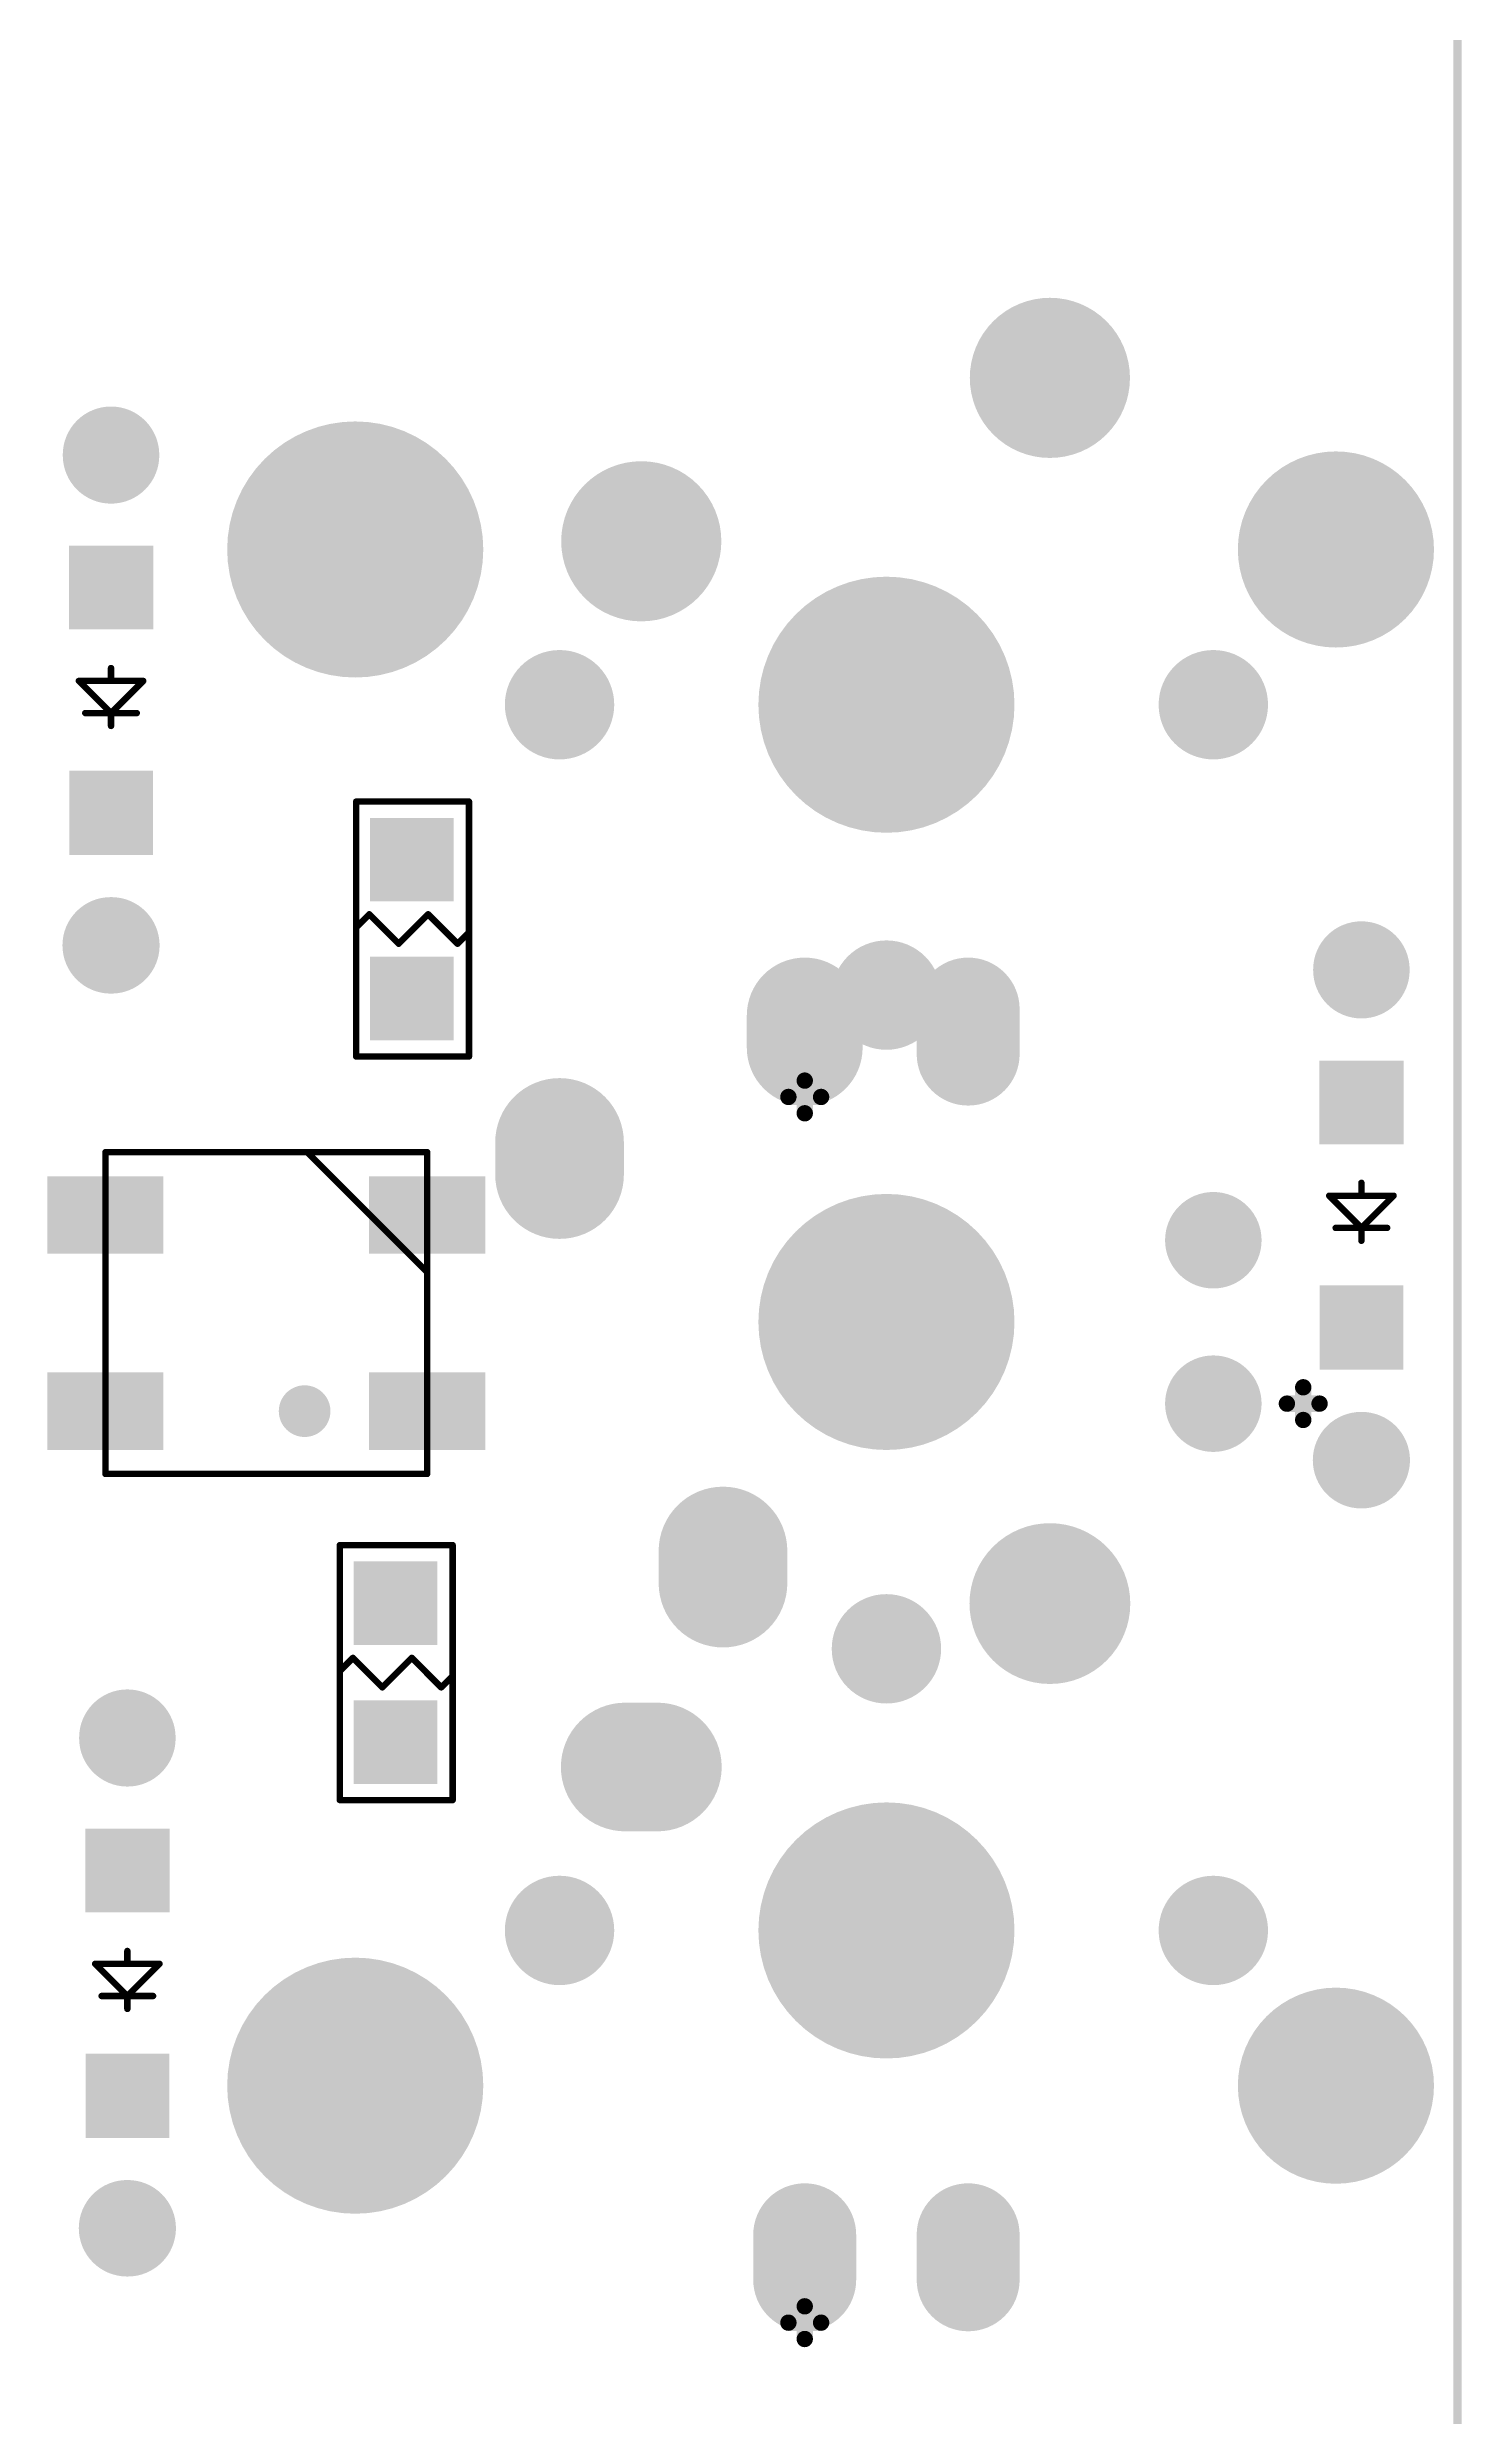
# Model space of a CAD drawing. Extents: x 407 to 769, y 688 to 804.
# Drawn here: x 746.61 to 768.58, y 729.02 to 765.85 of the extents above; entities that cross this region are included whole.
import ezdxf

# ---------------------------------------------------------------- set-up
doc = ezdxf.new("R2010")
doc.units = 0
doc.layers.get('0').update_dxf_attribs({"linetype": 'CONTINUOUS'})
for name, color, linetype in [('BOTTOMOVERLAY', 54, 'CONTINUOUS'), ('BOTTOMPASTE', 16, 'CONTINUOUS'), ('BOTTOMSOLDER', 6, 'CONTINUOUS'), ('KEEPOUTLAYER', 6, 'CONTINUOUS'), ('MULTILAYER', 9, 'CONTINUOUS'), ('TOPSOLDER', 216, 'CONTINUOUS')]:
    doc.layers.add(name, color=color, linetype=linetype)

# ---------------------------------------------------------------- blocks, each defined once
blk = doc.blocks.new('MX1UP__B_16')
at = {"layer": 'BOTTOMOVERLAY', "const_width": 0.254}
for points in [[(-1.27, -6.223), (-1.27, -6.731)], [(-1.524, -6.477), (-1.016, -6.477)]]:
    blk.add_lwpolyline(points, dxfattribs=at)
at = {"layer": 'BOTTOMOVERLAY', "const_width": 0.127}
for points in [[(-1.333, -6.223, 1), (-1.206, -6.223, 1)], [(-1.587, -6.477, 1), (-1.46, -6.477, 1)], [(-1.333, -6.731, 1), (-1.206, -6.731, 1)], [(-1.079, -6.477, 1), (-0.952, -6.477, 1)]]:
    blk.add_lwpolyline(points, format="xyb", close=True, dxfattribs=at)
at = {"layer": 'BOTTOMSOLDER', "const_width": 2}
for points in [[(2.79, 5.08), (2.291, 5.08)], [(-3.56, 2.54), (-4.059, 2.54)]]:
    blk.add_lwpolyline(points, dxfattribs=at)
at = {"layer": 'BOTTOMSOLDER'}
for points, const_width in [([(1.791, 5.08, 1), (2.791, 5.08, 1)], 1), ([(2.29, 5.08, 1), (3.29, 5.08, 1)], 1), ([(-4.559, 2.54, 1), (-3.559, 2.54, 1)], 1), ([(-4.06, 2.54, 1), (-3.06, 2.54, 1)], 1), ([(-0.995, 0, 1), (0.995, 0, 1)], 1.99), ([(-5.505, 0, 1), (-4.655, 0, 1)], 0.85), ([(4.655, 0, 1), (5.505, 0, 1)], 0.85), ([(-1.645, -5.08, 1), (-0.895, -5.08, 1)], 0.75), ([(0.895, -5.08, 1), (1.645, -5.08, 1)], 0.75)]:
    blk.add_lwpolyline(points, format="xyb", close=True, dxfattribs=dict(at, const_width=const_width))
at = {"layer": 'MULTILAYER', "const_width": 2}
for points in [[(2.79, 5.08), (2.291, 5.08)], [(-3.56, 2.54), (-4.059, 2.54)]]:
    blk.add_lwpolyline(points, dxfattribs=at)
at = {"layer": 'MULTILAYER'}
for points, const_width in [([(1.791, 5.08, 1), (2.791, 5.08, 1)], 1), ([(2.29, 5.08, 1), (3.29, 5.08, 1)], 1), ([(-4.559, 2.54, 1), (-3.559, 2.54, 1)], 1), ([(-4.06, 2.54, 1), (-3.06, 2.54, 1)], 1), ([(-0.995, 0, 1), (0.995, 0, 1)], 1.99), ([(-5.505, 0, 1), (-4.655, 0, 1)], 0.85), ([(4.655, 0, 1), (5.505, 0, 1)], 0.85), ([(-1.645, -5.08, 1), (-0.895, -5.08, 1)], 0.75), ([(0.895, -5.08, 1), (1.645, -5.08, 1)], 0.75)]:
    blk.add_lwpolyline(points, format="xyb", close=True, dxfattribs=dict(at, const_width=const_width))
at = {"layer": 'TOPSOLDER', "const_width": 2}
for points in [[(2.79, 5.08), (2.291, 5.08)], [(-3.56, 2.54), (-4.059, 2.54)]]:
    blk.add_lwpolyline(points, dxfattribs=at)
at = {"layer": 'TOPSOLDER'}
for points, const_width in [([(1.791, 5.08, 1), (2.791, 5.08, 1)], 1), ([(2.29, 5.08, 1), (3.29, 5.08, 1)], 1), ([(-4.559, 2.54, 1), (-3.559, 2.54, 1)], 1), ([(-4.06, 2.54, 1), (-3.06, 2.54, 1)], 1), ([(-0.995, 0, 1), (0.995, 0, 1)], 1.99), ([(-5.505, 0, 1), (-4.655, 0, 1)], 0.85), ([(4.655, 0, 1), (5.505, 0, 1)], 0.85), ([(-1.645, -5.08, 1), (-0.895, -5.08, 1)], 0.75), ([(0.895, -5.08, 1), (1.645, -5.08, 1)], 0.75)]:
    blk.add_lwpolyline(points, format="xyb", close=True, dxfattribs=dict(at, const_width=const_width))
blk = doc.blocks.new('IN4148G_B_48')
at = {"layer": 'BOTTOMOVERLAY', "const_width": 0.1}
for points in [[(0, 0.4), (0, 0.2)], [(0, 0.2), (-0.5, -0.3)], [(0.4, 0.2), (-0.4, 0.2)], [(0.5, -0.3), (0, 0.2)], [(0.5, -0.3), (-0.5, -0.3)], [(0, -0.3), (0, -0.5)]]:
    blk.add_lwpolyline(points, dxfattribs=at)
at = {"layer": 'BOTTOMOVERLAY', "const_width": 0.05}
for points in [[(-0.025, 0.4, 1), (0.025, 0.4, 1)], [(-0.425, 0.2, 1), (-0.375, 0.2, 1)], [(-0.025, 0.2, 1), (0.025, 0.2, 1)], [(-0.025, 0.2, 1), (0.025, 0.2, 1)], [(-0.025, 0.2, 1), (0.025, 0.2, 1)], [(0.375, 0.2, 1), (0.425, 0.2, 1)], [(-0.525, -0.3, 1), (-0.475, -0.3, 1)], [(-0.525, -0.3, 1), (-0.475, -0.3, 1)], [(-0.025, -0.3, 1), (0.025, -0.3, 1)], [(0.475, -0.3, 1), (0.525, -0.3, 1)], [(0.475, -0.3, 1), (0.525, -0.3, 1)], [(-0.025, -0.5, 1), (0.025, -0.5, 1)]]:
    blk.add_lwpolyline(points, format="xyb", close=True, dxfattribs=at)
at = {"layer": 'BOTTOMPASTE'}
for points in [[(-0.65, 1.095), (0.65, 1.095), (-0.65, 2.405), (0.65, 2.405)], [(-0.655, -2.4), (0.655, -2.4), (-0.655, -1.1), (0.655, -1.1)]]:
    blk.add_solid(points, dxfattribs=at)
at = {"layer": 'BOTTOMSOLDER', "const_width": 1.5}
for points in [[(0.005, 3.81), (-0.005, 3.81)], [(0, -3.805), (0, -3.815)]]:
    blk.add_lwpolyline(points, dxfattribs=at)
at = {"layer": 'BOTTOMSOLDER', "const_width": 0.75}
for points in [[(-0.38, 3.81, 1), (0.37, 3.81, 1)], [(-0.37, 3.81, 1), (0.38, 3.81, 1)], [(-0.375, -3.805, 1), (0.375, -3.805, 1)], [(-0.375, -3.815, 1), (0.375, -3.815, 1)]]:
    blk.add_lwpolyline(points, format="xyb", close=True, dxfattribs=at)
at = {"layer": 'BOTTOMSOLDER'}
for points in [[(-0.65, 1.095), (0.65, 1.095), (-0.65, 2.405), (0.65, 2.405)], [(-0.655, -2.4), (0.655, -2.4), (-0.655, -1.1), (0.655, -1.1)]]:
    blk.add_solid(points, dxfattribs=at)
at = {"layer": 'MULTILAYER', "const_width": 1.5}
for points in [[(0.005, 3.81), (-0.005, 3.81)], [(0, -3.805), (0, -3.815)]]:
    blk.add_lwpolyline(points, dxfattribs=at)
at = {"layer": 'MULTILAYER', "const_width": 0.75}
for points in [[(-0.38, 3.81, 1), (0.37, 3.81, 1)], [(-0.37, 3.81, 1), (0.38, 3.81, 1)], [(-0.375, -3.805, 1), (0.375, -3.805, 1)], [(-0.375, -3.815, 1), (0.375, -3.815, 1)]]:
    blk.add_lwpolyline(points, format="xyb", close=True, dxfattribs=at)
blk = doc.blocks.new('IN4148G_B_65')
at = {"layer": 'BOTTOMOVERLAY', "const_width": 0.1}
for points in [[(0, 0.4), (0, 0.2)], [(0, 0.2), (-0.5, -0.3)], [(0.4, 0.2), (-0.4, 0.2)], [(0.5, -0.3), (0, 0.2)], [(0.5, -0.3), (-0.5, -0.3)], [(0, -0.3), (0, -0.5)]]:
    blk.add_lwpolyline(points, dxfattribs=at)
at = {"layer": 'BOTTOMOVERLAY', "const_width": 0.05}
for points in [[(-0.025, 0.4, 1), (0.025, 0.4, 1)], [(-0.425, 0.2, 1), (-0.375, 0.2, 1)], [(-0.025, 0.2, 1), (0.025, 0.2, 1)], [(-0.025, 0.2, 1), (0.025, 0.2, 1)], [(-0.025, 0.2, 1), (0.025, 0.2, 1)], [(0.375, 0.2, 1), (0.425, 0.2, 1)], [(-0.525, -0.3, 1), (-0.475, -0.3, 1)], [(-0.525, -0.3, 1), (-0.475, -0.3, 1)], [(-0.025, -0.3, 1), (0.025, -0.3, 1)], [(0.475, -0.3, 1), (0.525, -0.3, 1)], [(0.475, -0.3, 1), (0.525, -0.3, 1)], [(-0.025, -0.5, 1), (0.025, -0.5, 1)]]:
    blk.add_lwpolyline(points, format="xyb", close=True, dxfattribs=at)
at = {"layer": 'BOTTOMPASTE'}
for points in [[(-0.65, 1.095), (0.65, 1.095), (-0.65, 2.405), (0.65, 2.405)], [(-0.655, -2.4), (0.655, -2.4), (-0.655, -1.1), (0.655, -1.1)]]:
    blk.add_solid(points, dxfattribs=at)
at = {"layer": 'BOTTOMSOLDER', "const_width": 1.5}
for points in [[(0.005, 3.81), (-0.005, 3.81)], [(0, -3.805), (0, -3.815)]]:
    blk.add_lwpolyline(points, dxfattribs=at)
at = {"layer": 'BOTTOMSOLDER', "const_width": 0.75}
for points in [[(-0.38, 3.81, 1), (0.37, 3.81, 1)], [(-0.37, 3.81, 1), (0.38, 3.81, 1)], [(-0.375, -3.805, 1), (0.375, -3.805, 1)], [(-0.375, -3.815, 1), (0.375, -3.815, 1)]]:
    blk.add_lwpolyline(points, format="xyb", close=True, dxfattribs=at)
at = {"layer": 'BOTTOMSOLDER'}
for points in [[(-0.65, 1.095), (0.65, 1.095), (-0.65, 2.405), (0.65, 2.405)], [(-0.655, -2.4), (0.655, -2.4), (-0.655, -1.1), (0.655, -1.1)]]:
    blk.add_solid(points, dxfattribs=at)
at = {"layer": 'MULTILAYER', "const_width": 1.5}
for points in [[(0.005, 3.81), (-0.005, 3.81)], [(0, -3.805), (0, -3.815)]]:
    blk.add_lwpolyline(points, dxfattribs=at)
at = {"layer": 'MULTILAYER', "const_width": 0.75}
for points in [[(-0.38, 3.81, 1), (0.37, 3.81, 1)], [(-0.37, 3.81, 1), (0.38, 3.81, 1)], [(-0.375, -3.805, 1), (0.375, -3.805, 1)], [(-0.375, -3.815, 1), (0.375, -3.815, 1)]]:
    blk.add_lwpolyline(points, format="xyb", close=True, dxfattribs=at)
blk = doc.blocks.new('IN4148G_B_66')
at = {"layer": 'BOTTOMOVERLAY', "const_width": 0.1}
for points in [[(0, 0.4), (0, 0.2)], [(0, 0.2), (-0.5, -0.3)], [(0.4, 0.2), (-0.4, 0.2)], [(0.5, -0.3), (0, 0.2)], [(0.5, -0.3), (-0.5, -0.3)], [(0, -0.3), (0, -0.5)]]:
    blk.add_lwpolyline(points, dxfattribs=at)
at = {"layer": 'BOTTOMOVERLAY', "const_width": 0.05}
for points in [[(-0.025, 0.4, 1), (0.025, 0.4, 1)], [(-0.425, 0.2, 1), (-0.375, 0.2, 1)], [(-0.025, 0.2, 1), (0.025, 0.2, 1)], [(-0.025, 0.2, 1), (0.025, 0.2, 1)], [(-0.025, 0.2, 1), (0.025, 0.2, 1)], [(0.375, 0.2, 1), (0.425, 0.2, 1)], [(-0.525, -0.3, 1), (-0.475, -0.3, 1)], [(-0.525, -0.3, 1), (-0.475, -0.3, 1)], [(-0.025, -0.3, 1), (0.025, -0.3, 1)], [(0.475, -0.3, 1), (0.525, -0.3, 1)], [(0.475, -0.3, 1), (0.525, -0.3, 1)], [(-0.025, -0.5, 1), (0.025, -0.5, 1)]]:
    blk.add_lwpolyline(points, format="xyb", close=True, dxfattribs=at)
at = {"layer": 'BOTTOMPASTE'}
for points in [[(-0.65, 1.095), (0.65, 1.095), (-0.65, 2.405), (0.65, 2.405)], [(-0.655, -2.4), (0.655, -2.4), (-0.655, -1.1), (0.655, -1.1)]]:
    blk.add_solid(points, dxfattribs=at)
at = {"layer": 'BOTTOMSOLDER', "const_width": 1.5}
for points in [[(0.005, 3.81), (-0.005, 3.81)], [(0, -3.805), (0, -3.815)]]:
    blk.add_lwpolyline(points, dxfattribs=at)
at = {"layer": 'BOTTOMSOLDER', "const_width": 0.75}
for points in [[(-0.38, 3.81, 1), (0.37, 3.81, 1)], [(-0.37, 3.81, 1), (0.38, 3.81, 1)], [(-0.375, -3.805, 1), (0.375, -3.805, 1)], [(-0.375, -3.815, 1), (0.375, -3.815, 1)]]:
    blk.add_lwpolyline(points, format="xyb", close=True, dxfattribs=at)
at = {"layer": 'BOTTOMSOLDER'}
for points in [[(-0.65, 1.095), (0.65, 1.095), (-0.65, 2.405), (0.65, 2.405)], [(-0.655, -2.4), (0.655, -2.4), (-0.655, -1.1), (0.655, -1.1)]]:
    blk.add_solid(points, dxfattribs=at)
at = {"layer": 'MULTILAYER', "const_width": 1.5}
for points in [[(0.005, 3.81), (-0.005, 3.81)], [(0, -3.805), (0, -3.815)]]:
    blk.add_lwpolyline(points, dxfattribs=at)
at = {"layer": 'MULTILAYER', "const_width": 0.75}
for points in [[(-0.38, 3.81, 1), (0.37, 3.81, 1)], [(-0.37, 3.81, 1), (0.38, 3.81, 1)], [(-0.375, -3.805, 1), (0.375, -3.805, 1)], [(-0.375, -3.815, 1), (0.375, -3.815, 1)]]:
    blk.add_lwpolyline(points, format="xyb", close=True, dxfattribs=at)
blk = doc.blocks.new('R0805_B_215')
at = {"layer": 'BOTTOMOVERLAY', "const_width": 0.1}
for points in [[(-0.889, 1.981), (0.864, 1.981)], [(-0.889, -1.981), (-0.889, 1.981)], [(0.864, -1.981), (0.864, 1.981)], [(-0.889, 0.025), (-0.686, 0.229)], [(-0.686, 0.229), (-0.229, -0.229)], [(-0.229, -0.229), (0, 0)], [(0, 0), (0.229, 0.229)], [(0.229, 0.229), (0.686, -0.229)], [(0.686, -0.229), (0.864, -0.051)], [(-0.889, -1.981), (0.864, -1.981)]]:
    blk.add_lwpolyline(points, dxfattribs=at)
at = {"layer": 'BOTTOMOVERLAY', "const_width": 0.05}
for points in [[(-0.914, 1.981, 1), (-0.864, 1.981, 1)], [(-0.914, 1.981, 1), (-0.864, 1.981, 1)], [(0.839, 1.981, 1), (0.889, 1.981, 1)], [(0.839, 1.981, 1), (0.889, 1.981, 1)], [(-0.914, 0.025, 1), (-0.864, 0.025, 1)], [(-0.711, 0.229, 1), (-0.661, 0.229, 1)], [(-0.711, 0.229, 1), (-0.661, 0.229, 1)], [(-0.025, 0, 1), (0.025, 0, 1)], [(-0.025, 0, 1), (0.025, 0, 1)], [(0.204, 0.229, 1), (0.254, 0.229, 1)], [(0.204, 0.229, 1), (0.254, 0.229, 1)], [(-0.254, -0.229, 1), (-0.204, -0.229, 1)], [(-0.254, -0.229, 1), (-0.204, -0.229, 1)], [(0.661, -0.229, 1), (0.711, -0.229, 1)], [(0.661, -0.229, 1), (0.711, -0.229, 1)], [(0.839, -0.051, 1), (0.889, -0.051, 1)], [(-0.914, -1.981, 1), (-0.864, -1.981, 1)], [(-0.914, -1.981, 1), (-0.864, -1.981, 1)], [(0.839, -1.981, 1), (0.889, -1.981, 1)], [(0.839, -1.981, 1), (0.889, -1.981, 1)]]:
    blk.add_lwpolyline(points, format="xyb", close=True, dxfattribs=at)
at = {"layer": 'BOTTOMPASTE'}
for points in [[(0.625, 0.428), (0.625, 1.728), (-0.675, 0.428), (-0.675, 1.728)], [(0.625, -1.731), (0.625, -0.431), (-0.675, -1.731), (-0.675, -0.431)]]:
    blk.add_solid(points, dxfattribs=at)
at = {"layer": 'BOTTOMSOLDER'}
for points in [[(0.625, 0.428), (0.625, 1.728), (-0.675, 0.428), (-0.675, 1.728)], [(0.625, -1.731), (0.625, -0.431), (-0.675, -1.731), (-0.675, -0.431)]]:
    blk.add_solid(points, dxfattribs=at)
blk = doc.blocks.new('R0805_B_230')
at = {"layer": 'BOTTOMOVERLAY', "const_width": 0.1}
for points in [[(-0.889, 1.981), (0.864, 1.981)], [(-0.889, -1.981), (-0.889, 1.981)], [(0.864, -1.981), (0.864, 1.981)], [(-0.889, 0.025), (-0.686, 0.229)], [(-0.686, 0.229), (-0.229, -0.229)], [(-0.229, -0.229), (0, 0)], [(0, 0), (0.229, 0.229)], [(0.229, 0.229), (0.686, -0.229)], [(0.686, -0.229), (0.864, -0.051)], [(-0.889, -1.981), (0.864, -1.981)]]:
    blk.add_lwpolyline(points, dxfattribs=at)
at = {"layer": 'BOTTOMOVERLAY', "const_width": 0.05}
for points in [[(-0.914, 1.981, 1), (-0.864, 1.981, 1)], [(-0.914, 1.981, 1), (-0.864, 1.981, 1)], [(0.839, 1.981, 1), (0.889, 1.981, 1)], [(0.839, 1.981, 1), (0.889, 1.981, 1)], [(-0.914, 0.025, 1), (-0.864, 0.025, 1)], [(-0.711, 0.229, 1), (-0.661, 0.229, 1)], [(-0.711, 0.229, 1), (-0.661, 0.229, 1)], [(-0.025, 0, 1), (0.025, 0, 1)], [(-0.025, 0, 1), (0.025, 0, 1)], [(0.204, 0.229, 1), (0.254, 0.229, 1)], [(0.204, 0.229, 1), (0.254, 0.229, 1)], [(-0.254, -0.229, 1), (-0.204, -0.229, 1)], [(-0.254, -0.229, 1), (-0.204, -0.229, 1)], [(0.661, -0.229, 1), (0.711, -0.229, 1)], [(0.661, -0.229, 1), (0.711, -0.229, 1)], [(0.839, -0.051, 1), (0.889, -0.051, 1)], [(-0.914, -1.981, 1), (-0.864, -1.981, 1)], [(-0.914, -1.981, 1), (-0.864, -1.981, 1)], [(0.839, -1.981, 1), (0.889, -1.981, 1)], [(0.839, -1.981, 1), (0.889, -1.981, 1)]]:
    blk.add_lwpolyline(points, format="xyb", close=True, dxfattribs=at)
at = {"layer": 'BOTTOMPASTE'}
for points in [[(0.625, 0.428), (0.625, 1.728), (-0.675, 0.428), (-0.675, 1.728)], [(0.625, -1.731), (0.625, -0.431), (-0.675, -1.731), (-0.675, -0.431)]]:
    blk.add_solid(points, dxfattribs=at)
at = {"layer": 'BOTTOMSOLDER'}
for points in [[(0.625, 0.428), (0.625, 1.728), (-0.675, 0.428), (-0.675, 1.728)], [(0.625, -1.731), (0.625, -0.431), (-0.675, -1.731), (-0.675, -0.431)]]:
    blk.add_solid(points, dxfattribs=at)
blk = doc.blocks.new('MX1UP___PAD_B_277')
at = {"layer": 'BOTTOMOVERLAY', "const_width": 0.254}
for points in [[(-1.27, -6.35), (-1.27, -5.842)], [(-1.524, -6.096), (-1.016, -6.096)]]:
    blk.add_lwpolyline(points, dxfattribs=at)
at = {"layer": 'BOTTOMOVERLAY', "const_width": 0.127}
for points in [[(-1.333, -5.842, 1), (-1.206, -5.842, 1)], [(-1.587, -6.096, 1), (-1.46, -6.096, 1)], [(-1.333, -6.35, 1), (-1.206, -6.35, 1)], [(-1.079, -6.096, 1), (-0.952, -6.096, 1)]]:
    blk.add_lwpolyline(points, format="xyb", close=True, dxfattribs=at)
at = {"layer": 'BOTTOMSOLDER'}
for points, const_width in [([(1.915, 5.08, 1), (3.165, 5.08, 1)], 1.249), ([(-4.559, 2.54, 1), (-3.559, 2.54, 1)], 1), ([(-4.06, 2.54, 1), (-3.06, 2.54, 1)], 1), ([(-0.995, 0, 1), (0.995, 0, 1)], 1.99), ([(-5.505, 0, 1), (-4.655, 0, 1)], 0.85), ([(4.655, 0, 1), (5.505, 0, 1)], 0.85), ([(-1.67, -4.73, 1), (-0.87, -4.73, 1)], 0.8), ([(0.87, -4.73, 1), (1.67, -4.73, 1)], 0.8), ([(-1.67, -5.43, 1), (-0.87, -5.43, 1)], 0.8), ([(0.87, -5.43, 1), (1.67, -5.43, 1)], 0.8)]:
    blk.add_lwpolyline(points, format="xyb", close=True, dxfattribs=dict(at, const_width=const_width))
for points, const_width in [([(-3.56, 2.54), (-4.059, 2.54)], 2), ([(-1.27, -5.43), (-1.27, -4.73)], 1.6), ([(1.27, -5.43), (1.27, -4.73)], 1.6)]:
    blk.add_lwpolyline(points, dxfattribs=dict(at, const_width=const_width))
at = {"layer": 'MULTILAYER'}
for points, const_width in [([(1.915, 5.08, 1), (3.165, 5.08, 1)], 1.249), ([(-4.559, 2.54, 1), (-3.559, 2.54, 1)], 1), ([(-4.06, 2.54, 1), (-3.06, 2.54, 1)], 1), ([(-0.995, 0, 1), (0.995, 0, 1)], 1.99), ([(-5.505, 0, 1), (-4.655, 0, 1)], 0.85), ([(4.655, 0, 1), (5.505, 0, 1)], 0.85), ([(-1.67, -4.73, 1), (-0.87, -4.73, 1)], 0.8), ([(0.87, -4.73, 1), (1.67, -4.73, 1)], 0.8), ([(-1.67, -5.43, 1), (-0.87, -5.43, 1)], 0.8), ([(0.87, -5.43, 1), (1.67, -5.43, 1)], 0.8)]:
    blk.add_lwpolyline(points, format="xyb", close=True, dxfattribs=dict(at, const_width=const_width))
for points, const_width in [([(-3.56, 2.54), (-4.059, 2.54)], 2), ([(-1.27, -5.43), (-1.27, -4.73)], 1.6), ([(1.27, -5.43), (1.27, -4.73)], 1.6)]:
    blk.add_lwpolyline(points, dxfattribs=dict(at, const_width=const_width))
at = {"layer": 'TOPSOLDER'}
for points, const_width in [([(1.915, 5.08, 1), (3.165, 5.08, 1)], 1.249), ([(-4.559, 2.54, 1), (-3.559, 2.54, 1)], 1), ([(-4.06, 2.54, 1), (-3.06, 2.54, 1)], 1), ([(-0.995, 0, 1), (0.995, 0, 1)], 1.99), ([(-5.505, 0, 1), (-4.655, 0, 1)], 0.85), ([(4.655, 0, 1), (5.505, 0, 1)], 0.85), ([(-1.67, -4.73, 1), (-0.87, -4.73, 1)], 0.8), ([(0.87, -4.73, 1), (1.67, -4.73, 1)], 0.8), ([(-1.67, -5.43, 1), (-0.87, -5.43, 1)], 0.8), ([(0.87, -5.43, 1), (1.67, -5.43, 1)], 0.8)]:
    blk.add_lwpolyline(points, format="xyb", close=True, dxfattribs=dict(at, const_width=const_width))
for points, const_width in [([(-3.56, 2.54), (-4.059, 2.54)], 2), ([(-1.27, -5.43), (-1.27, -4.73)], 1.6), ([(1.27, -5.43), (1.27, -4.73)], 1.6)]:
    blk.add_lwpolyline(points, dxfattribs=dict(at, const_width=const_width))
blk = doc.blocks.new('MX1UP___PAD_B_278')
at = {"layer": 'BOTTOMOVERLAY', "const_width": 0.254}
for points in [[(-1.27, -6.35), (-1.27, -5.842)], [(-1.524, -6.096), (-1.016, -6.096)]]:
    blk.add_lwpolyline(points, dxfattribs=at)
at = {"layer": 'BOTTOMOVERLAY', "const_width": 0.127}
for points in [[(-1.333, -5.842, 1), (-1.206, -5.842, 1)], [(-1.587, -6.096, 1), (-1.46, -6.096, 1)], [(-1.333, -6.35, 1), (-1.206, -6.35, 1)], [(-1.079, -6.096, 1), (-0.952, -6.096, 1)]]:
    blk.add_lwpolyline(points, format="xyb", close=True, dxfattribs=at)
at = {"layer": 'BOTTOMSOLDER'}
for points, const_width in [([(1.918, 5.08, 1), (3.162, 5.08, 1)], 1.245), ([(-4.432, 2.54, 1), (-3.188, 2.54, 1)], 1.245), ([(-0.995, 0, 1), (0.995, 0, 1)], 1.99), ([(-5.505, 0, 1), (-4.655, 0, 1)], 0.85), ([(4.655, 0, 1), (5.505, 0, 1)], 0.85), ([(-1.72, -4.83, 1), (-0.82, -4.83, 1)], 0.9), ([(0.87, -4.73, 1), (1.67, -4.73, 1)], 0.8), ([(-1.72, -5.33, 1), (-0.82, -5.33, 1)], 0.9), ([(0.87, -5.43, 1), (1.67, -5.43, 1)], 0.8)]:
    blk.add_lwpolyline(points, format="xyb", close=True, dxfattribs=dict(at, const_width=const_width))
for points, const_width in [([(-1.27, -5.33), (-1.27, -4.83)], 1.8), ([(1.27, -5.43), (1.27, -4.73)], 1.6)]:
    blk.add_lwpolyline(points, dxfattribs=dict(at, const_width=const_width))
at = {"layer": 'MULTILAYER'}
for points, const_width in [([(1.918, 5.08, 1), (3.162, 5.08, 1)], 1.245), ([(-4.432, 2.54, 1), (-3.188, 2.54, 1)], 1.245), ([(-0.995, 0, 1), (0.995, 0, 1)], 1.99), ([(-5.505, 0, 1), (-4.655, 0, 1)], 0.85), ([(4.655, 0, 1), (5.505, 0, 1)], 0.85), ([(-1.72, -4.83, 1), (-0.82, -4.83, 1)], 0.9), ([(0.87, -4.73, 1), (1.67, -4.73, 1)], 0.8), ([(-1.72, -5.33, 1), (-0.82, -5.33, 1)], 0.9), ([(0.87, -5.43, 1), (1.67, -5.43, 1)], 0.8)]:
    blk.add_lwpolyline(points, format="xyb", close=True, dxfattribs=dict(at, const_width=const_width))
for points, const_width in [([(-1.27, -5.33), (-1.27, -4.83)], 1.8), ([(1.27, -5.43), (1.27, -4.73)], 1.6)]:
    blk.add_lwpolyline(points, dxfattribs=dict(at, const_width=const_width))
at = {"layer": 'TOPSOLDER'}
for points, const_width in [([(1.918, 5.08, 1), (3.162, 5.08, 1)], 1.245), ([(-4.432, 2.54, 1), (-3.188, 2.54, 1)], 1.245), ([(-0.995, 0, 1), (0.995, 0, 1)], 1.99), ([(-5.505, 0, 1), (-4.655, 0, 1)], 0.85), ([(4.655, 0, 1), (5.505, 0, 1)], 0.85), ([(-1.72, -4.83, 1), (-0.82, -4.83, 1)], 0.9), ([(0.87, -4.73, 1), (1.67, -4.73, 1)], 0.8), ([(-1.72, -5.33, 1), (-0.82, -5.33, 1)], 0.9), ([(0.87, -5.43, 1), (1.67, -5.43, 1)], 0.8)]:
    blk.add_lwpolyline(points, format="xyb", close=True, dxfattribs=dict(at, const_width=const_width))
for points, const_width in [([(-1.27, -5.33), (-1.27, -4.83)], 1.8), ([(1.27, -5.43), (1.27, -4.73)], 1.6)]:
    blk.add_lwpolyline(points, dxfattribs=dict(at, const_width=const_width))
blk = doc.blocks.new('RGB_WS2812B_B_373')
at = {"layer": 'BOTTOMOVERLAY', "const_width": 0.1}
for points in [[(-2.5, 2.5), (2.5, 2.5)], [(-2.5, 0), (-2.5, 2.5)], [(0.635, 2.5), (2.5, 0.635)], [(2.5, -2.5), (2.5, 2.5)], [(-2.5, -2.5), (-2.5, 0)], [(-2.5, -2.5), (0, -2.5)], [(0, -2.5), (2.5, -2.5)]]:
    blk.add_lwpolyline(points, dxfattribs=at)
at = {"layer": 'BOTTOMOVERLAY', "const_width": 0.05}
for points in [[(-2.525, 2.5, 1), (-2.475, 2.5, 1)], [(-2.525, 2.5, 1), (-2.475, 2.5, 1)], [(0.61, 2.5, 1), (0.66, 2.5, 1)], [(2.475, 2.5, 1), (2.525, 2.5, 1)], [(2.475, 2.5, 1), (2.525, 2.5, 1)], [(2.475, 0.635, 1), (2.525, 0.635, 1)], [(-2.525, 0, 1), (-2.475, 0, 1)], [(-2.525, 0, 1), (-2.475, 0, 1)], [(-2.525, -2.5, 1), (-2.475, -2.5, 1)], [(-2.525, -2.5, 1), (-2.475, -2.5, 1)], [(-0.025, -2.5, 1), (0.025, -2.5, 1)], [(-0.025, -2.5, 1), (0.025, -2.5, 1)], [(2.475, -2.5, 1), (2.525, -2.5, 1)], [(2.475, -2.5, 1), (2.525, -2.5, 1)]]:
    blk.add_lwpolyline(points, format="xyb", close=True, dxfattribs=at)
at = {"layer": 'BOTTOMPASTE'}
for points in [[(-3.3, 1.024), (-1.7, 1.024), (-3.3, 2.024), (-1.7, 2.024)], [(1.7, 1.024), (3.3, 1.024), (1.7, 2.024), (3.3, 2.024)], [(-3.3, -2.024), (-1.7, -2.024), (-3.3, -1.024), (-1.7, -1.024)], [(1.7, -2.024), (3.3, -2.024), (1.7, -1.024), (3.3, -1.024)]]:
    blk.add_solid(points, dxfattribs=at)
at = {"layer": 'BOTTOMSOLDER'}
for points in [[(-3.402, 0.922), (-1.598, 0.922), (-3.402, 2.126), (-1.598, 2.126)], [(1.598, 0.922), (3.402, 0.922), (1.598, 2.126), (3.402, 2.126)], [(-3.402, -2.126), (-1.598, -2.126), (-3.402, -0.922), (-1.598, -0.922)], [(1.598, -2.126), (3.402, -2.126), (1.598, -0.922), (3.402, -0.922)]]:
    blk.add_solid(points, dxfattribs=at)

msp = doc.modelspace()

# ---------------------------------------------------------------- linework, layer by layer
at = {"layer": 'BOTTOMSOLDER'}
for points, const_width in [([(750.396, 758.044, 1), (752.386, 758.044, 1)], 1.99), ([(765.869, 758.044, 1), (767.393, 758.044, 1)], 1.524), ([(750.404, 744.652, 1), (750.805, 744.652, 1)], 0.402), ([(750.396, 734.168, 1), (752.386, 734.168, 1)], 1.99), ([(765.869, 734.168, 1), (767.393, 734.168, 1)], 1.524)]:
    msp.add_lwpolyline(points, format="xyb", close=True, dxfattribs=dict(at, const_width=const_width))
at = {"layer": 'KEEPOUTLAYER', "const_width": 0.127}
msp.add_lwpolyline([(768.521, 691.664), (768.521, 800.611)], dxfattribs=at)
at = {"layer": 'MULTILAYER'}
for points, const_width in [([(750.396, 758.044, 1), (752.386, 758.044, 1)], 1.99), ([(765.869, 758.044, 1), (767.393, 758.044, 1)], 1.524), ([(750.455, 744.652, 1), (750.755, 744.652, 1)], 0.3), ([(750.396, 734.168, 1), (752.386, 734.168, 1)], 1.99), ([(765.869, 734.168, 1), (767.393, 734.168, 1)], 1.524)]:
    msp.add_lwpolyline(points, format="xyb", close=True, dxfattribs=dict(at, const_width=const_width))
at = {"layer": 'TOPSOLDER'}
for points, const_width in [([(750.396, 758.044, 1), (752.386, 758.044, 1)], 1.99), ([(765.869, 758.044, 1), (767.393, 758.044, 1)], 1.524), ([(750.404, 744.652, 1), (750.805, 744.652, 1)], 0.402), ([(750.396, 734.168, 1), (752.386, 734.168, 1)], 1.99), ([(765.869, 734.168, 1), (767.393, 734.168, 1)], 1.524)]:
    msp.add_lwpolyline(points, format="xyb", close=True, dxfattribs=dict(at, const_width=const_width))

# ---------------------------------------------------------------- block references
for name, p in [('MX1UP___PAD_B_278', (759.646, 755.631)), ('RGB_WS2812B_B_373', (750.009, 746.176)), ('MX1UP___PAD_B_277', (759.646, 736.581))]:
    msp.add_blockref(name, p)
for name, p, rotation in [('IN4148G_B_66', (747.596, 755.701), 180), ('R0805_B_215', (752.295, 752.145), 360), ('MX1UP__B_16', (759.646, 746.038), 90), ('IN4148G_B_65', (767.027, 747.7), 180), ('R0805_B_230', (752.041, 740.588), 360), ('IN4148G_B_48', (747.85, 735.762), 180)]:
    msp.add_blockref(name, p, dxfattribs=dict(rotation=rotation))

# ---------------------------------------------------------------- texts
at = {"layer": 'BOTTOMOVERLAY', "text_generation_flag": 2}
for s, rotation, p in [('D148', 360, (748.739, 760.908)), ('R60', 360, (753.212, 754.685)), ('D149', 360, (768.17, 752.907)), ('Pad 11', 270, (762.059, 744.26)), ('D165', 360, (748.993, 740.969)), ('R45', 270, (753.438, 739.852))]:
    msp.add_text(s, height=0.001, rotation=rotation, dxfattribs=at).set_placement(p)

doc.saveas('drawing.dxf')
